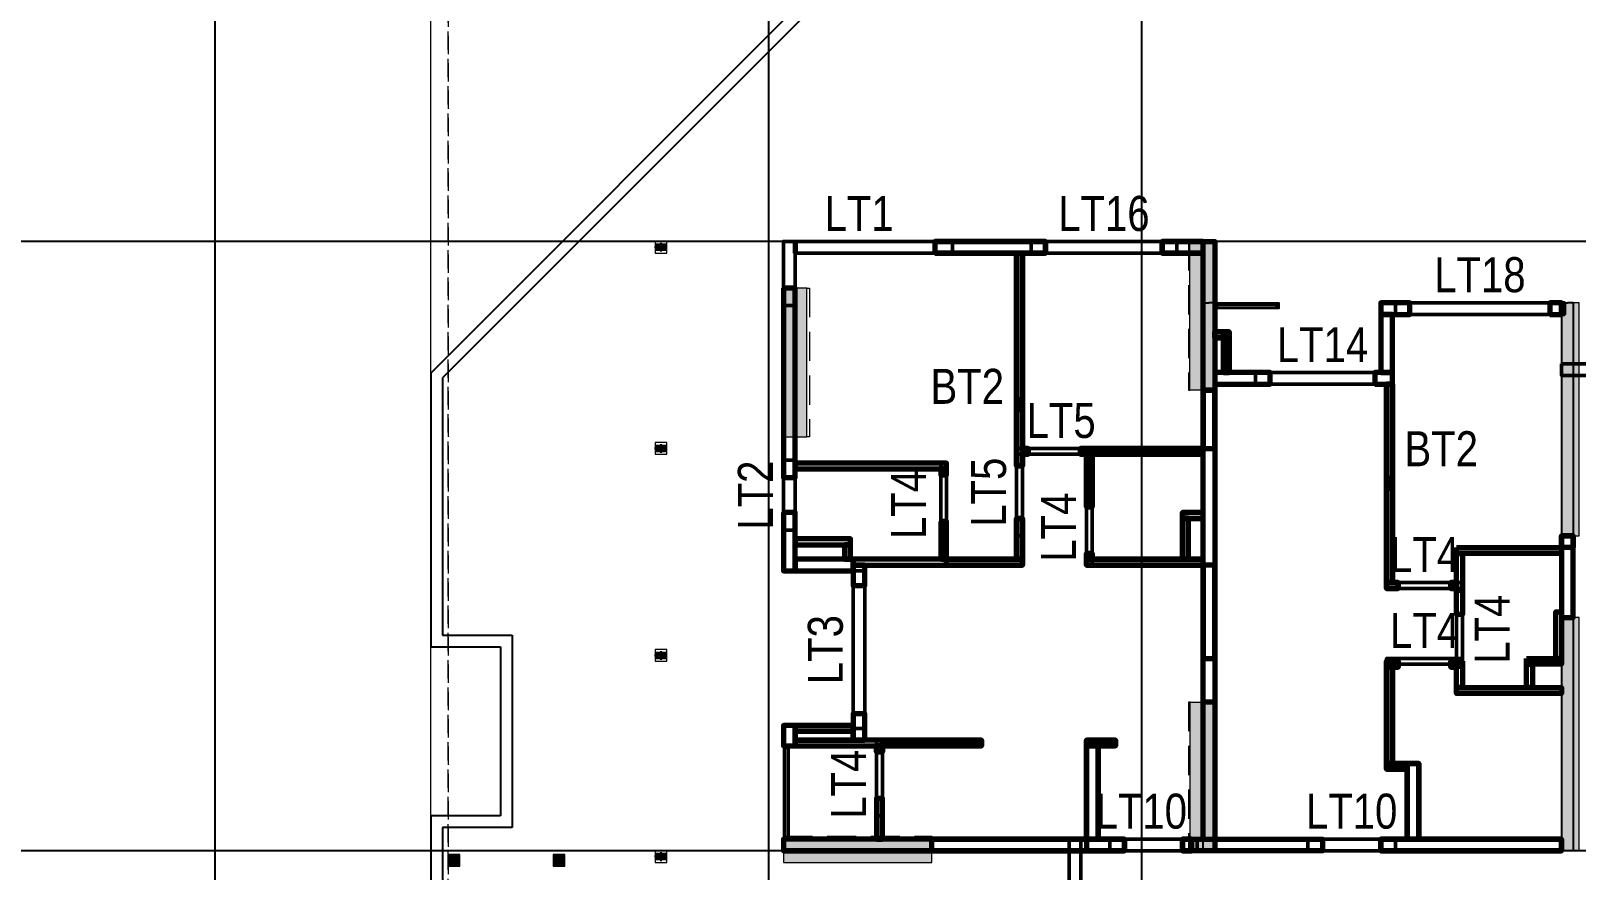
# Model space of a CAD drawing. Header units: millimetres. Extents: x -25197 to 555828, y -17247 to 174153.
# Drawn here: x 418827 to 445336, y 11920 to 26310 of the extents above; entities that cross this region are included whole.
import ezdxf
from ezdxf.enums import TextEntityAlignment as Align

# ---------------------------------------------------------------- set-up
doc = ezdxf.new("R2010")
doc.units = ezdxf.units.MM
doc.header["$LTSCALE"] = 250
for name, pattern in [('CHG_XX_Cot_Tang 1$0$CENTER', [20.2, 12.7, -2.5, 2.5, -2.5]), ('CHG_XX_Cot_Tang 1$0$CENTER2', [28.575, 19.05, -3.175, 3.175, -3.175]), ('CHG_XX_Cot_Tang 1$0$HIDDEN', [0.375, 0.25, -0.125]), ('CHG_XX_Cot_Tang 1$0$MB_Luoi truc$0$HTT Hidden 21', [3, 2, -1]), ('CHG_XX_Luoi truc$0$MB_Luoi truc$0$Center101', [13, 10, -1, 1, -1]), ('MB Can ho 1.5PN-type b$0$HIDDEN', [0.375, 0.25, -0.125]), ('MB Can ho 2PN goc$0$HIDDEN', [0.375, 0.25, -0.125])]:
    doc.linetypes.add(name, pattern=pattern)
for name, color, linetype in [("CHG_XX_Cot_Tang 1$0$'S_Concrete_Center_1", 8, 'CHG_XX_Cot_Tang 1$0$CENTER2'), ("CHG_XX_Cot_Tang 1$0$'S_Steel_ Bold", 8, 'Continuous'), ('CHG_XX_Cot_Tang 1$0$mb_cot tang 1-3$0$Concrete Line', 6, 'Continuous'), ('CHG_XX_Cot_Tang 1$0$Vach VH3', 3, 'Continuous'), ('CHG_XX_Luoi truc$0$Grid', 34, 'Continuous'), ('CHG_XX_Luoi truc$0$Grid Line', 8, 'CHG_XX_Luoi truc$0$MB_Luoi truc$0$Center101'), ('MB Can ho 1.5PN-type b$0$Brick Wall', 4, 'Continuous'), ('MB Can ho 2PN goc$0$Brick Wall', 4, 'Continuous'), ('mb_unitmix twc 1-20$0$Brick Wall', 4, 'Continuous'), ('TEXT', 21, 'Continuous')]:
    doc.layers.add(name, color=color, linetype=linetype)
for name, color, linetype, lineweight in [("CHG_XX_Cot_Tang 1$0$'S_Steel_Cont_2 Normal", 2, 'Continuous', 25), ("CHG_XX_Cot_Tang 1$0$'S_Steel_Cont_2 Normal_Plate", 150, 'Continuous', 15), ('CHG_XX_Cot_Tang 1$0$Cot thep', 51, 'Continuous', 15), ('CHG_XX_Cot_Tang 1$0$Net thay Tuong', 3, 'Continuous', 20), ('CHG_XX_Cot_Tang 1$0$NS-Pier', 150, 'Continuous', 9), ('CHG_XX_Cot_Tang 1$0$NS-Pier @ 1 VP1', 150, 'Continuous', 9), ('CHG_XX_Cot_Tang 1$0$NS-Pier @ 1 VP2', 150, 'Continuous', 9), ('CHG_XX_Cot_Tang 1$0$NS-Pier @ 1 VP3', 150, 'Continuous', 9), ('CHG_XX_Cot_Tang 1$0$NS-Pier @ 1 VPModel', 150, 'Continuous', 9), ('CHG_XX_Cot_Tang 1$0$NS-Pier @ 100', 150, 'Continuous', 9), ('CHG_XX_Cot_Tang 1$0$NS-Pier @ 150', 150, 'Continuous', 9), ('CHG_XX_Cot_Tang 1$0$NS-Pier @ 200', 150, 'Continuous', 9), ('CHG_XX_Cot_Tang 1$0$NS-Pier @ 350', 150, 'Continuous', 9), ('CHG_XX_Cot_Tang 1$0$S_Concrete_Cont_2 Normal', 2, 'Continuous', 13), ('CTHEP', 2, 'Continuous', 50), ('MB Can ho 1.5PN-type b$0$Wall Line', 4, 'Continuous', 70), ('MB Can ho 2PN goc$0$Wall Line', 4, 'Continuous', 70), ('mb tang 1 TWC$0$Net cat Tuong', 4, 'Continuous', 40), ('mb tang 1 TWC$0$Wall Line', 4, 'Continuous', 70), ('mb_unitmix twc 1-20$0$Wall Line', 4, 'Continuous', 70), ('Net cat Tuong', 4, 'Continuous', 9)]:
    doc.layers.add(name, color=color, linetype=linetype, lineweight=lineweight)
doc.styles.add('CHG_XX_Luoi truc$0$MB_Luoi truc$0$Grid A-F$0$VNI-HelveCB', font='VHELVCB_0.TTF')
doc.styles.add('TTP-HelCon', font='VHELVCN_0.TTF')

# ---------------------------------------------------------------- blocks, each defined once
blk = doc.blocks.new('*U2169')
at = {"layer": 'CHG_XX_Luoi truc$0$Grid Line'}
blk.add_line((0, 0), (0, 608), dxfattribs=at)
at = {"layer": 'CHG_XX_Luoi truc$0$Grid', "lineweight": -2, "style": 'CHG_XX_Luoi truc$0$MB_Luoi truc$0$Grid A-F$0$VNI-HelveCB'}
for tag, p in [('GRIDSUB', (0, 617)), ('GRID', (0, -9))]:
    blk.add_attdef(tag, text='', height=5, dxfattribs=at).set_placement(p, align=Align.MIDDLE)
blk = doc.blocks.new('*U2171')
at = {"layer": 'CHG_XX_Luoi truc$0$Grid Line'}
blk.add_line((0, 0), (0, 438), dxfattribs=at)
at = {"layer": 'CHG_XX_Luoi truc$0$Grid', "lineweight": -2, "style": 'CHG_XX_Luoi truc$0$MB_Luoi truc$0$Grid A-F$0$VNI-HelveCB'}
for tag, p in [('GRIDSUB', (0, 447)), ('GRID', (0, -9))]:
    blk.add_attdef(tag, text='', height=5, dxfattribs=at).set_placement(p, align=Align.MIDDLE)
blk = doc.blocks.new('CHG_XX_Luoi truc')
at = {"layer": 'CHG_XX_Luoi truc$0$Grid', "xscale": 300, "yscale": 300, "zscale": 300}
for p in [(28650, -12747), (38150, -12747), (44550, -12747)]:
    blk.add_blockref('*U2169', p, dxfattribs=at)
at = {"layer": 'CHG_XX_Luoi truc$0$Grid', "xscale": 300.0000000000013, "yscale": 300.0000000000013, "zscale": 300.0000000000013, "rotation": 90}
for p in [(110703, 22700), (110703, 12250)]:
    blk.add_blockref('*U2171', p, dxfattribs=at)
blk = doc.blocks.new('*U2323')
at = {"layer": 'CHG_XX_Cot_Tang 1$0$NS-Pier @ 1 VP1'}
h = blk.add_hatch(color=256, dxfattribs=at)
h.dxf.hatch_style = 1
h.paths.add_polyline_path([(400, 0), (0, 0), (0, -2550), (400, -2550)])
at = {"layer": 'CHG_XX_Cot_Tang 1$0$NS-Pier @ 1 VP2'}
h = blk.add_hatch(color=256, dxfattribs=at)
h.dxf.hatch_style = 1
h.paths.add_polyline_path([(400, 0), (0, 0), (0, -2550), (400, -2550)])
at = {"layer": 'CHG_XX_Cot_Tang 1$0$NS-Pier @ 1 VP3'}
h = blk.add_hatch(color=256, dxfattribs=at)
h.dxf.hatch_style = 1
h.paths.add_polyline_path([(400, 0), (0, 0), (0, -2550), (400, -2550)])
at = {"layer": 'CHG_XX_Cot_Tang 1$0$NS-Pier @ 1 VPModel'}
h = blk.add_hatch(color=256, dxfattribs=at)
h.dxf.hatch_style = 1
h.paths.add_polyline_path([(400, 0), (0, 0), (0, -2550), (400, -2550)])
at = {"layer": 'CHG_XX_Cot_Tang 1$0$NS-Pier @ 100'}
h = blk.add_hatch(color=256, dxfattribs=at)
h.dxf.hatch_style = 1
h.paths.add_polyline_path([(400, 0), (0, 0), (0, -2550), (400, -2550)])
at = {"layer": 'CHG_XX_Cot_Tang 1$0$NS-Pier @ 150'}
h = blk.add_hatch(color=256, dxfattribs=at)
h.dxf.hatch_style = 1
h.paths.add_polyline_path([(400, 0), (0, 0), (0, -2550), (400, -2550)])
at = {"layer": 'CHG_XX_Cot_Tang 1$0$NS-Pier @ 200'}
h = blk.add_hatch(color=256, dxfattribs=at)
h.dxf.hatch_style = 1
h.paths.add_polyline_path([(400, 0), (0, 0), (0, -2550), (400, -2550)])
at = {"layer": 'CHG_XX_Cot_Tang 1$0$NS-Pier @ 350'}
h = blk.add_hatch(color=256, dxfattribs=at)
h.dxf.hatch_style = 1
h.paths.add_polyline_path([(400, 0), (0, 0), (0, -2550), (400, -2550)])
blk = doc.blocks.new('CHG_XX_Cot_Tang 1$0$Block A_C450x2250')
at = {"layer": 'CHG_XX_Cot_Tang 1$0$NS-Pier', "color": 9, "linetype": 'CHG_XX_Cot_Tang 1$0$MB_Luoi truc$0$HTT Hidden 21'}
blk.add_lwpolyline([(0, 0), (-50, 0), (-50, -2550), (0, -2550)], dxfattribs=at)
at = {"layer": 'CHG_XX_Cot_Tang 1$0$NS-Pier'}
blk.add_lwpolyline([(400, -2550), (0, -2550), (0, 0), (400, 0)], close=True, dxfattribs=at)
blk.add_blockref('*U2323', (0, 0), dxfattribs=at)
blk = doc.blocks.new('CHG_XX_Cot_Tang 1$0$300x9400')
at = {"layer": 'CHG_XX_Cot_Tang 1$0$NS-Pier'}
h = blk.add_hatch(color=5, dxfattribs=at)
h.dxf.hatch_style = 1
h.paths.add_polyline_path([(0, -4000), (300, -4000), (300, 0), (0, 0)])
h.paths.add_polyline_path([(300, -5400), (0, -5400), (0, -9400), (300, -9400)])
for points in [[(300, 0), (0, 0), (0, -4000), (300, -4000)], [(300, -5400), (0, -5400), (0, -9400), (300, -9400)]]:
    blk.add_lwpolyline(points, close=True, dxfattribs=at)
blk = doc.blocks.new('*U2324')
at = {"layer": 'CHG_XX_Cot_Tang 1$0$NS-Pier @ 1 VP1'}
h = blk.add_hatch(color=256, dxfattribs=at)
h.dxf.hatch_style = 1
h.paths.add_polyline_path([(200, 0), (-200, 0), (-200, -2550), (200, -2550)])
at = {"layer": 'CHG_XX_Cot_Tang 1$0$NS-Pier @ 1 VP2'}
h = blk.add_hatch(color=256, dxfattribs=at)
h.dxf.hatch_style = 1
h.paths.add_polyline_path([(200, 0), (-200, 0), (-200, -2550), (200, -2550)])
at = {"layer": 'CHG_XX_Cot_Tang 1$0$NS-Pier @ 1 VP3'}
h = blk.add_hatch(color=256, dxfattribs=at)
h.dxf.hatch_style = 1
h.paths.add_polyline_path([(200, 0), (-200, 0), (-200, -2550), (200, -2550)])
at = {"layer": 'CHG_XX_Cot_Tang 1$0$NS-Pier @ 1 VPModel'}
h = blk.add_hatch(color=256, dxfattribs=at)
h.dxf.hatch_style = 1
h.paths.add_polyline_path([(200, 0), (-200, 0), (-200, -2550), (200, -2550)])
at = {"layer": 'CHG_XX_Cot_Tang 1$0$NS-Pier @ 100'}
h = blk.add_hatch(color=256, dxfattribs=at)
h.dxf.hatch_style = 1
h.paths.add_polyline_path([(200, 0), (-200, 0), (-200, -2550), (200, -2550)])
at = {"layer": 'CHG_XX_Cot_Tang 1$0$NS-Pier @ 150'}
h = blk.add_hatch(color=256, dxfattribs=at)
h.dxf.hatch_style = 1
h.paths.add_polyline_path([(200, 0), (-200, 0), (-200, -2550), (200, -2550)])
at = {"layer": 'CHG_XX_Cot_Tang 1$0$NS-Pier @ 200'}
h = blk.add_hatch(color=256, dxfattribs=at)
h.dxf.hatch_style = 1
h.paths.add_polyline_path([(200, 0), (-200, 0), (-200, -2550), (200, -2550)])
at = {"layer": 'CHG_XX_Cot_Tang 1$0$NS-Pier @ 350'}
h = blk.add_hatch(color=256, dxfattribs=at)
h.dxf.hatch_style = 1
h.paths.add_polyline_path([(200, 0), (-200, 0), (-200, -2550), (200, -2550)])
blk = doc.blocks.new('CHG_XX_Cot_Tang 1$0$400x2250_cen')
at = {"layer": 'CHG_XX_Cot_Tang 1$0$NS-Pier', "color": 9, "linetype": 'CHG_XX_Cot_Tang 1$0$MB_Luoi truc$0$HTT Hidden 21'}
for points in [[(-200, 0), (-225, 0), (-225, -2550), (-200, -2550)], [(200, 0), (225, 0), (225, -2550), (200, -2550)]]:
    blk.add_lwpolyline(points, dxfattribs=at)
at = {"layer": 'CHG_XX_Cot_Tang 1$0$NS-Pier'}
blk.add_lwpolyline([(200, -2550), (-200, -2550), (-200, 0), (200, 0)], close=True, dxfattribs=at)
blk.add_blockref('*U2324', (0, 0), dxfattribs=at)
blk = doc.blocks.new('*U2301')
at = {"layer": "CHG_XX_Cot_Tang 1$0$'S_Steel_ Bold", "linetype": 'CHG_XX_Cot_Tang 1$0$CENTER', "ltscale": 0.05}
for p, q in [((-13, 0), (13, 0)), ((0, 13), (0, -13))]:
    blk.add_line(p, q, dxfattribs=at)
at = {"layer": "CHG_XX_Cot_Tang 1$0$'S_Steel_ Bold", "color": 1}
blk.add_circle((0, 0), 7, dxfattribs=at)
blk = doc.blocks.new('CHG_XX_Cot_Tang 1$0$A$C42BB3C5E')
at = {"color": 8, "linetype": 'CHG_XX_Cot_Tang 1$0$MB_Luoi truc$0$HTT Hidden 21'}
blk.add_lwpolyline([(-75, -113), (125, -113), (125, 87), (-75, 87)], close=True, dxfattribs=at)
at = {"layer": "CHG_XX_Cot_Tang 1$0$'S_Concrete_Center_1"}
for p, q in [((25, 63), (25, -88)), ((125, -13), (-83, -13))]:
    blk.add_line(p, q, dxfattribs=at)
at = {"layer": "CHG_XX_Cot_Tang 1$0$'S_Steel_Cont_2 Normal"}
blk.add_lwpolyline([(-37, -15, 0.414214), (-43, -21), (-43, -50), (-50, -50), (-50, 25), (-43, 25), (-43, -4, 0.414214), (-37, -10), (87, -10, 0.414214), (93, -4), (93, 25), (100, 25), (100, -50), (93, -50), (93, -21, 0.414214), (87, -15)], format="xyb", close=True, dxfattribs=at)
at = {"layer": "CHG_XX_Cot_Tang 1$0$'S_Steel_Cont_2 Normal_Plate"}
blk.add_lwpolyline([(115, 45), (115, -70), (-65, -70), (-65, 45)], close=True, dxfattribs=at)
at = {"layer": "CHG_XX_Cot_Tang 1$0$'S_Steel_ Bold"}
for p in [(-10, 20), (60, 20)]:
    blk.add_blockref('*U2301', p, dxfattribs=at)
at = {"layer": "CHG_XX_Cot_Tang 1$0$'S_Steel_ Bold", "xscale": -1, "rotation": 180}
for p in [(-10, -45), (60, -45)]:
    blk.add_blockref('*U2301', p, dxfattribs=at)
blk = doc.blocks.new('CHG_XX_Cot_Tang 1$0$net pergola')
at = {"layer": 'CHG_XX_Cot_Tang 1$0$Net thay Tuong'}
for p in [(1857, -28887), (1857, -32337), (1857, -35887), (1857, -39337)]:
    blk.add_blockref('CHG_XX_Cot_Tang 1$0$A$C42BB3C5E', p, dxfattribs=at)
blk = doc.blocks.new('CHG_XX_Cot_Tang 1$0$cot thong gio')
at = {"layer": 'CHG_XX_Cot_Tang 1$0$S_Concrete_Cont_2 Normal', "color": 3, "ltscale": 0.8}
blk.add_lwpolyline([(-100, -70), (100, -70), (100, 130), (-100, 130)], close=True, dxfattribs=at)
blk.add_solid([(-100, 130), (-100, -70), (100, 130), (100, -70)], dxfattribs=at)
blk = doc.blocks.new('CHG_XX_Cot_Tang 1')
at = {"layer": 'CHG_XX_Cot_Tang 1$0$NS-Pier', "linetype": 'Continuous', "ltscale": 5}
blk.add_lwpolyline([(-300, 85450), (-10900, 85450), (-10900, 163400), (99639.2, 163400), (106050, 158254.3), (106050, -6022), (103575.5, -9000), (32350, -9000), (32350, 84050), (-300, 84050)], close=True, dxfattribs=at)
at = {"layer": 'CHG_XX_Cot_Tang 1$0$NS-Pier', "linetype": 'CHG_XX_Cot_Tang 1$0$HIDDEN', "ltscale": 5}
blk.add_lwpolyline([(32650, 84350), (0, 84350), (0, 85750), (-10600, 85750), (-10600, 163100), (99533.7, 163100), (105750, 158110.4), (105750, -5913.6), (103434.7, -8700), (32650, -8700), (32650, 84350), (32650, -8700), (103404.7, -8700)], dxfattribs=at)
at = {"layer": 'CHG_XX_Cot_Tang 1$0$Vach VH3'}
for p, q in [((39329, 27422.6), (32350, 20443.7)), ((39529, 27339.8), (32550, 20360.8)), ((32350, 20443.7), (32350, 15750)), ((32550, 20360.8), (32550, 15950)), ((32550, 15950), (33750, 15950)), ((33750, 15950), (33750, 12650)), ((32350, 15750), (33550, 15750)), ((33550, 15750), (33550, 12850)), ((33550, 12850), (32350, 12850)), ((32350, 12850), (32350, -2000)), ((32550, 12650), (32550, -1800)), ((33750, 12650), (32550, 12650))]:
    blk.add_line(p, q, dxfattribs=at)
at = {"layer": 'CHG_XX_Cot_Tang 1$0$Cot thep'}
blk.add_blockref('CHG_XX_Cot_Tang 1$0$net pergola', (34418.2, 51500), dxfattribs=at)
at = {"layer": 'CHG_XX_Cot_Tang 1$0$mb_cot tang 1-3$0$Concrete Line'}
blk.add_blockref('CHG_XX_Cot_Tang 1$0$300x9400', (51750, 21650), dxfattribs=at)
at = {"layer": 'CHG_XX_Cot_Tang 1$0$NS-Pier'}
blk.add_blockref('CHG_XX_Luoi truc', (0, 0), dxfattribs=at)
at = {"layer": 'CHG_XX_Cot_Tang 1$0$NS-Pier', "xscale": -1}
blk.add_blockref('CHG_XX_Cot_Tang 1$0$Block A_C450x2250', (38800, 21900), dxfattribs=at)
at = {"layer": 'CHG_XX_Cot_Tang 1$0$NS-Pier', "xscale": -1, "rotation": 90}
blk.add_blockref('CHG_XX_Cot_Tang 1$0$Block A_C450x2250', (38400, 12450), dxfattribs=at)
at = {"layer": 'CHG_XX_Cot_Tang 1$0$S_Concrete_Cont_2 Normal'}
for p in [(32750, 12059.6), (34550, 12059.2)]:
    blk.add_blockref('CHG_XX_Cot_Tang 1$0$cot thong gio', p, dxfattribs=at)
at = {"layer": 'CHG_XX_Cot_Tang 1$0$Vach VH3', "color": 8, "linetype": 'CHG_XX_Cot_Tang 1$0$MB_Luoi truc$0$HTT Hidden 21'}
for p in [(45575, 22700), (45577.5, 14800)]:
    blk.add_blockref('CHG_XX_Cot_Tang 1$0$400x2250_cen', p, dxfattribs=at)
blk = doc.blocks.new('*U1893')
at = {"color": 9}
blk.add_lwpolyline([(0, 50), (1600, 50), (1600, -50), (0, -50)], close=True, dxfattribs=at)
blk.add_lwpolyline([(0, 50), (1600, 50), (1600, -30), (0, -30)], close=True)
at = {"color": 151}
blk.add_lwpolyline([(1600, 10), (0, 10), (0, 50), (1600, 50)], close=True, dxfattribs=at)
at = {"color": 2}
for points in [[(0, 10), (40, 10), (40, -30), (0, -30)], [(1560, 10), (1600, 10), (1600, -30), (1560, -30)]]:
    blk.add_lwpolyline(points, close=True, dxfattribs=at)
at = {"color": 250, "linetype": 'MB Can ho 2PN goc$0$HIDDEN'}
for points in [[(0, 10), (40, -30)], [(0, -30), (40, 10)], [(1560, 10), (1600, -30)], [(1560, -30), (1600, 10)]]:
    blk.add_lwpolyline(points, dxfattribs=at)
blk = doc.blocks.new('*U1622')
at = {"layer": 'MB Can ho 2PN goc$0$Wall Line'}
blk.add_lwpolyline([(-2000, 0), (0, 0), (0, 100), (-2000, 100)], close=True, dxfattribs=at)
blk = doc.blocks.new('*U1632')
at = {"layer": 'MB Can ho 2PN goc$0$Wall Line'}
blk.add_lwpolyline([(-350, 0), (0, 0), (0, 100), (-350, 100)], close=True, dxfattribs=at)
blk = doc.blocks.new('*U1628')
at = {"layer": 'MB Can ho 2PN goc$0$Wall Line'}
blk.add_lwpolyline([(-2100, 0), (0, 0), (0, 100), (-2100, 100)], close=True, dxfattribs=at)
blk = doc.blocks.new('*U1949')
at = {"layer": 'MB Can ho 2PN goc$0$Wall Line'}
blk.add_lwpolyline([(-2900, 0), (0, 0), (0, 100), (-2900, 100)], close=True, dxfattribs=at)
blk = doc.blocks.new('*U1631')
at = {"layer": 'MB Can ho 2PN goc$0$Wall Line'}
blk.add_lwpolyline([(-2600, 0), (0, 0), (0, 100), (-2600, 100)], close=True, dxfattribs=at)
blk = doc.blocks.new('*U1950')
at = {"layer": 'MB Can ho 2PN goc$0$Wall Line'}
blk.add_lwpolyline([(-950, 0), (0, 0), (0, 100), (-950, 100)], close=True, dxfattribs=at)
blk = doc.blocks.new('*U1620')
at = {"layer": 'MB Can ho 2PN goc$0$Wall Line'}
blk.add_lwpolyline([(-1700, 0), (0, 0), (0, 100), (-1700, 100)], close=True, dxfattribs=at)
blk = doc.blocks.new('*U1629')
at = {"layer": 'MB Can ho 2PN goc$0$Wall Line'}
blk.add_lwpolyline([(-100, 0), (0, 0), (0, 100), (-100, 100)], close=True, dxfattribs=at)
blk = doc.blocks.new('*U1621')
at = {"layer": 'MB Can ho 2PN goc$0$Wall Line'}
blk.add_lwpolyline([(-500, 0), (0, 0), (0, 100), (-500, 100)], close=True, dxfattribs=at)
blk = doc.blocks.new('*U1617')
at = {"layer": 'MB Can ho 2PN goc$0$Wall Line'}
blk.add_lwpolyline([(0, 700), (0, 0), (100, 0), (100, 700)], close=True, dxfattribs=at)
blk = doc.blocks.new('*U1615')
at = {"layer": 'MB Can ho 2PN goc$0$Wall Line'}
blk.add_lwpolyline([(0, 100), (0, 0), (100, 0), (100, 100)], close=True, dxfattribs=at)
blk = doc.blocks.new('*U1616')
at = {"layer": 'MB Can ho 2PN goc$0$Wall Line'}
blk.add_lwpolyline([(0, 900), (0, 0), (100, 0), (100, 900)], close=True, dxfattribs=at)
blk = doc.blocks.new('*U1618')
at = {"layer": 'MB Can ho 2PN goc$0$Wall Line'}
blk.add_lwpolyline([(0, 3650), (0, 0), (100, 0), (100, 3650)], close=True, dxfattribs=at)
blk = doc.blocks.new('*U1630')
at = {"layer": 'MB Can ho 2PN goc$0$Wall Line'}
blk.add_lwpolyline([(0, 650), (0, 0), (100, 0), (100, 650)], close=True, dxfattribs=at)
blk = doc.blocks.new('*U1619')
at = {"layer": 'MB Can ho 2PN goc$0$Wall Line'}
blk.add_lwpolyline([(0, 250), (0, 0), (100, 0), (100, 250)], close=True, dxfattribs=at)
blk = doc.blocks.new('*U1947')
at = {"layer": 'MB Can ho 2PN goc$0$Wall Line'}
blk.add_lwpolyline([(0, 1600), (0, 0), (200, 0), (200, 1600)], close=True, dxfattribs=at)
blk = doc.blocks.new('*U1633')
at = {"layer": 'MB Can ho 2PN goc$0$Wall Line'}
blk.add_lwpolyline([(-1500, 0), (0, 0), (0, 100), (-1500, 100)], close=True, dxfattribs=at)
blk = doc.blocks.new('*U1634')
at = {"layer": 'MB Can ho 2PN goc$0$Wall Line'}
blk.add_lwpolyline([(-1000, 0), (0, 0), (0, 100), (-1000, 100)], close=True, dxfattribs=at)
blk = doc.blocks.new('*U1635')
at = {"layer": 'MB Can ho 2PN goc$0$Wall Line'}
blk.add_lwpolyline([(-1000, 0), (0, 0), (0, 200), (-1000, 200)], close=True, dxfattribs=at)
blk = doc.blocks.new('*U1636')
at = {"layer": 'MB Can ho 2PN goc$0$Wall Line'}
blk.add_lwpolyline([(-1900, 0), (0, 0), (0, 200), (-1900, 200)], close=True, dxfattribs=at)
blk = doc.blocks.new('*U1623')
at = {"layer": 'MB Can ho 2PN goc$0$Wall Line'}
blk.add_lwpolyline([(-700, 0), (0, 0), (0, 200), (-700, 200)], close=True, dxfattribs=at)
blk = doc.blocks.new('*U1624')
at = {"layer": 'MB Can ho 2PN goc$0$Wall Line'}
blk.add_lwpolyline([(0, 3250), (0, 0), (200, 0), (200, 3250)], close=True, dxfattribs=at)
blk = doc.blocks.new('*U1625')
at = {"layer": 'MB Can ho 2PN goc$0$Wall Line'}
blk.add_lwpolyline([(0, 1000), (0, 0), (200, 0), (200, 1000)], close=True, dxfattribs=at)
blk = doc.blocks.new('*U1626')
at = {"layer": 'MB Can ho 2PN goc$0$Wall Line'}
blk.add_lwpolyline([(0, 350), (0, 0), (200, 0), (200, 350)], close=True, dxfattribs=at)
blk = doc.blocks.new('*U1627')
at = {"layer": 'MB Can ho 2PN goc$0$Wall Line'}
blk.add_lwpolyline([(0, 450), (0, 0), (200, 0), (200, 450)], close=True, dxfattribs=at)
blk = doc.blocks.new('*U1945')
at = {"layer": 'MB Can ho 2PN goc$0$Wall Line'}
blk.add_lwpolyline([(-1300, 0), (0, 0), (0, 100), (-1300, 100)], close=True, dxfattribs=at)
blk = doc.blocks.new('*U1946')
at = {"color": 9}
blk.add_lwpolyline([(0, 50), (1100, 50), (1100, -50), (0, -50)], close=True, dxfattribs=at)
blk.add_lwpolyline([(0, 50), (1100, 50), (1100, -30), (0, -30)], close=True)
at = {"color": 151}
blk.add_lwpolyline([(1100, 10), (0, 10), (0, 50), (1100, 50)], close=True, dxfattribs=at)
at = {"color": 2}
for points in [[(0, 10), (40, 10), (40, -30), (0, -30)], [(1060, 10), (1100, 10), (1100, -30), (1060, -30)]]:
    blk.add_lwpolyline(points, close=True, dxfattribs=at)
at = {"color": 250, "linetype": 'MB Can ho 1.5PN-type b$0$HIDDEN'}
for points in [[(0, 10), (40, -30)], [(0, -30), (40, 10)], [(1060, 10), (1100, -30)], [(1060, -30), (1100, 10)]]:
    blk.add_lwpolyline(points, dxfattribs=at)
blk = doc.blocks.new('*U1801')
at = {"layer": 'MB Can ho 1.5PN-type b$0$Wall Line'}
blk.add_lwpolyline([(0, 100), (0, 0), (100, 0), (100, 100)], close=True, dxfattribs=at)
blk = doc.blocks.new('*U1791')
at = {"layer": 'MB Can ho 1.5PN-type b$0$Wall Line'}
blk.add_lwpolyline([(0, 200), (0, 0), (100, 0), (100, 200)], close=True, dxfattribs=at)
blk = doc.blocks.new('*U1792')
at = {"layer": 'MB Can ho 1.5PN-type b$0$Wall Line'}
blk.add_lwpolyline([(0, 200), (0, 0), (200, 0), (200, 200)], close=True, dxfattribs=at)
blk = doc.blocks.new('*U1793')
at = {"layer": 'MB Can ho 1.5PN-type b$0$Wall Line'}
blk.add_lwpolyline([(0, 500), (0, 0), (200, 0), (200, 500)], close=True, dxfattribs=at)
blk = doc.blocks.new('*U1805')
at = {"layer": 'MB Can ho 1.5PN-type b$0$Wall Line'}
blk.add_lwpolyline([(0, 300), (0, 0), (200, 0), (200, 300)], close=True, dxfattribs=at)
blk = doc.blocks.new('*U1794')
at = {"layer": 'MB Can ho 1.5PN-type b$0$Wall Line'}
blk.add_lwpolyline([(0, 950), (0, 0), (200, 0), (200, 950)], close=True, dxfattribs=at)
blk = doc.blocks.new('*U1941')
at = {"layer": 'MB Can ho 1.5PN-type b$0$Wall Line'}
blk.add_lwpolyline([(1650, 0), (0, 0), (0, -100), (1650, -100)], close=True, dxfattribs=at)
blk = doc.blocks.new('*U1795')
at = {"layer": 'MB Can ho 1.5PN-type b$0$Wall Line'}
blk.add_lwpolyline([(0, 350), (0, 0), (100, 0), (100, 350)], close=True, dxfattribs=at)
blk = doc.blocks.new('*U1796')
at = {"layer": 'MB Can ho 1.5PN-type b$0$Wall Line'}
blk.add_lwpolyline([(1300, 0), (0, 0), (0, -200), (1300, -200)], close=True, dxfattribs=at)
blk = doc.blocks.new('*U1797')
at = {"layer": 'MB Can ho 1.5PN-type b$0$Wall Line'}
blk.add_lwpolyline([(3400, 0), (0, 0), (0, -100), (3400, -100)], close=True, dxfattribs=at)
blk = doc.blocks.new('*U1798')
at = {"layer": 'MB Can ho 1.5PN-type b$0$Wall Line'}
blk.add_lwpolyline([(1000, 0), (0, 0), (0, -200), (1000, -200)], close=True, dxfattribs=at)
blk = doc.blocks.new('*U1803')
at = {"layer": 'MB Can ho 1.5PN-type b$0$Wall Line'}
blk.add_lwpolyline([(0, 150), (0, 0), (100, 0), (100, 150)], close=True, dxfattribs=at)
blk = doc.blocks.new('*U1804')
at = {"layer": 'MB Can ho 1.5PN-type b$0$Wall Line'}
blk.add_lwpolyline([(700, 0), (0, 0), (0, -100), (700, -100)], close=True, dxfattribs=at)
blk = doc.blocks.new('*U1943')
at = {"layer": 'MB Can ho 1.5PN-type b$0$Wall Line'}
blk.add_lwpolyline([(800, 0), (0, 0), (0, -100), (800, -100)], close=True, dxfattribs=at)
blk = doc.blocks.new('*U1802')
at = {"layer": 'MB Can ho 1.5PN-type b$0$Wall Line'}
blk.add_lwpolyline([(0, 600), (0, 0), (100, 0), (100, 600)], close=True, dxfattribs=at)
blk = doc.blocks.new('*U1800')
at = {"layer": 'MB Can ho 1.5PN-type b$0$Wall Line'}
blk.add_lwpolyline([(400, 0), (0, 0), (0, -100), (400, -100)], close=True, dxfattribs=at)
blk = doc.blocks.new('*U1799')
at = {"layer": 'MB Can ho 1.5PN-type b$0$Wall Line'}
blk.add_lwpolyline([(0, 1800), (0, 0), (100, 0), (100, 1800)], close=True, dxfattribs=at)
blk = doc.blocks.new('*U1944')
at = {"layer": 'MB Can ho 1.5PN-type b$0$Wall Line'}
blk.add_lwpolyline([(450, 0), (0, 0), (0, -100), (450, -100)], close=True, dxfattribs=at)
blk = doc.blocks.new('*U1942')
at = {"layer": 'MB Can ho 1.5PN-type b$0$Wall Line'}
blk.add_lwpolyline([(1050, 0), (0, 0), (0, -100), (1050, -100)], close=True, dxfattribs=at)
blk = doc.blocks.new('*U1676')
at = {"layer": 'mb_unitmix twc 1-20$0$Wall Line'}
blk.add_lwpolyline([(-5350, 0), (0, 0), (0, 200), (-5350, 200)], close=True, dxfattribs=at)
blk = doc.blocks.new('*U1665')
at = {"layer": 'mb_unitmix twc 1-20$0$Wall Line'}
blk.add_lwpolyline([(0, -3300), (0, 0), (-200, 0), (-200, -3300)], close=True, dxfattribs=at)
blk = doc.blocks.new('*U1678')
at = {"layer": 'mb_unitmix twc 1-20$0$Wall Line'}
blk.add_lwpolyline([(0, -2400), (0, 0), (-200, 0), (-200, -2400)], close=True, dxfattribs=at)
blk = doc.blocks.new('*U1683')
at = {"layer": 'mb_unitmix twc 1-20$0$Wall Line'}
blk.add_lwpolyline([(0, -3100), (0, 0), (-200, 0), (-200, -3100)], close=True, dxfattribs=at)
blk = doc.blocks.new('*U2041')
at = {"layer": 'mb_unitmix twc 1-20$0$Wall Line'}
blk.add_lwpolyline([(-1000, 0), (0, 0), (0, 200), (-1000, 200)], close=True, dxfattribs=at)
blk = doc.blocks.new('*U2042')
at = {"layer": 'mb_unitmix twc 1-20$0$Wall Line'}
blk.add_lwpolyline([(-1600, 0), (0, 0), (0, 200), (-1600, 200)], close=True, dxfattribs=at)
blk = doc.blocks.new('*U2043')
at = {"layer": 'mb_unitmix twc 1-20$0$Wall Line'}
blk.add_lwpolyline([(0, -650), (0, 0), (-200, 0), (-200, -650)], close=True, dxfattribs=at)
blk = doc.blocks.new('*U2044')
at = {"layer": 'mb_unitmix twc 1-20$0$Wall Line'}
blk.add_lwpolyline([(0, -155), (0, 0), (-200, 0), (-200, -155)], close=True, dxfattribs=at)
blk = doc.blocks.new('*U2004')
at = {"layer": 'mb tang 1 TWC$0$Wall Line'}
blk.add_lwpolyline([(200, 0), (0, 0), (0, -200), (200, -200)], close=True, dxfattribs=at)
blk = doc.blocks.new('*U1995')
at = {"layer": 'mb tang 1 TWC$0$Wall Line'}
blk.add_lwpolyline([(1400, 0), (0, 0), (0, -200), (1400, -200)], close=True, dxfattribs=at)

msp = doc.modelspace()

# ---------------------------------------------------------------- linework, layer by layer
at = {"layer": 'CTHEP'}
for points in [[(434636.05606, 22499.99999), (431936.05606, 22500), (431936.05606, 21600), (431736.05606, 21599.99999), (431736.05606, 22699.99999), (434636.05606, 22699.99999)], [(435986.05606, 22699.99999), (438486.05606, 22699.99999), (438486.05606, 22499.99998), (435986.05606, 22499.99998)], [(442236.05606, 21649.99999), (445136.05606, 21649.99999), (445136.05606, 21449.99997), (442236.05606, 21449.99997)], [(439836.05606, 20450), (442186.05606, 20449.99999), (442186.05606, 20249.99997), (439836.05606, 20249.99997)], [(445086.05606, 20599.99997), (448286.05606, 20599.99997), (448286.05606, 20400.00733), (445086.05606, 20400.00733)], [(435736.05606, 19799.99999), (435836.05606, 19799.99999), (435836.05606, 19999.99999), (435736.05606, 19999.99999)], [(437136.05604, 19050.00001), (435736.05606, 19050.00001), (435736.05606, 19150.00001), (437136.05604, 19150.00001)], [(431936.05606, 18949.99998), (431936.05606, 17749.99996), (431736.05606, 17749.99996), (431736.05606, 18949.99998)], [(434536.05606, 17599.99999), (434436.05606, 17599.99999), (434436.05606, 18899.99999), (434536.05606, 18899.99999)], [(435836.05606, 17650.00001), (435736.05606, 17650.00001), (435736.05606, 19050.00001), (435836.05606, 19050.00001)], [(442086.05606, 18449.99998), (442186.05606, 18449.99998), (442186.05606, 18649.99998), (442086.05606, 18649.99998)], [(436936.05606, 17150.00001), (437036.05606, 17150.00001), (437036.05606, 18450.00001), (436936.05606, 18450.00001)], [(433136.05606, 14349.99999), (432936.05606, 14349.99999), (432936.05606, 17049.99999), (433136.05606, 17049.99999)], [(442086.05606, 16749.99999), (442086.05606, 16849.99999), (443386.05606, 16849.99999), (443386.05606, 16749.99999)], [(443286.05605, 15399.99999), (443386.05605, 15399.99999), (443386.05605, 16699.99999), (443286.05605, 16699.99999)], [(442086.05606, 15449.99983), (442086.05606, 15549.99983), (443386.05606, 15549.99983), (443386.05606, 15449.99983)], [(433336.05606, 14149.99999), (433436.05606, 14149.99999), (433436.05606, 12849.99999), (433336.05606, 12849.99999)], [(436637.60145, 12449.99999), (436837.60147, 12449.99999), (436837.60147, 10249.99999), (436637.60145, 10249.99999)], [(437336.05606, 12450), (437336.05606, 12250), (438836.05606, 12250), (438836.05606, 12450)], [(440736.05606, 12449.99999), (440736.05606, 12249.99999), (442236.05606, 12249.99999), (442236.05606, 12449.99999)]]:
    msp.add_lwpolyline(points, close=True, dxfattribs=at)
for points in [[(435736.05606, 19999.99999), (435836.05606, 19999.99999), (435736.05606, 19799.99999), (435836.05606, 19799.99999)], [(442086.05606, 18649.99998), (442186.05606, 18649.99998), (442086.05606, 18449.99998), (442186.05606, 18449.99998)]]:
    msp.add_solid(points, dxfattribs=at)
at = {"layer": 'MB Can ho 1.5PN-type b$0$Brick Wall'}
for p, q in [((438936.05606, 12250), (438936.05606, 21650.00001)), ((438936.05606, 21650.00001), (439036.05606, 21650.00001)), ((439136.05606, 21650.00001), (439036.05606, 21650.00001)), ((439136.05606, 12450), (439136.05606, 21650.00001)), ((445086.05606, 21650), (445186.05606, 21650)), ((445086.05606, 21650), (445086.05606, 12450)), ((445286.05606, 21650), (445186.05606, 21650)), ((445286.05606, 21650), (445286.05606, 12250)), ((440986.05606, 12250), (438936.05606, 12250)), ((440986.05606, 12450), (439136.05606, 12450)), ((440986.05606, 12450), (440986.05606, 12350)), ((440986.05606, 12250), (440986.05606, 12350)), ((445086.05606, 12450), (441986.05606, 12450)), ((441986.05606, 12450), (441986.05606, 12350)), ((441986.05606, 12250), (441986.05606, 12350)), ((445286.05606, 12250), (441986.05606, 12250))]:
    msp.add_line(p, q, dxfattribs=at)
at = {"layer": 'MB Can ho 2PN goc$0$Brick Wall', "color": 6}
for p, q in [((434536.05606, 18699.99998), (434515.99829, 18699.99998)), ((432836.05605, 17600.00017), (431936.05605, 17600.00016)), ((432736.05606, 17500.00017), (431936.05606, 17500.00016)), ((434436.05606, 17250), (432836.05606, 17250)), ((435736.05606, 17250), (434536.05606, 17250)), ((432936.05606, 16800), (432936.05606, 17050)), ((433136.05606, 16800), (433136.05606, 17150)), ((432936.05606, 16800), (433136.05606, 16800))]:
    msp.add_line(p, q, dxfattribs=at)
at = {"layer": 'MB Can ho 2PN goc$0$Wall Line'}
for p, q in [((431936.05606, 22700), (431936.05606, 22500)), ((434336.05606, 22700), (434336.05606, 22500)), ((438586.05606, 17249.99999), (438586.05606, 18050)), ((438586.05606, 18050), (438936.05606, 18050)), ((438686.05606, 17249.99999), (438686.05606, 17950)), ((438686.05606, 17950), (438936.05606, 17950))]:
    msp.add_line(p, q, dxfattribs=at)
for points in [[(434336.05606, 22700), (436236.05606, 22700), (436236.05606, 22500), (435836.05606, 22500), (435836.05606, 19150), (435936.05606, 19150), (435936.05606, 19050), (435836.05606, 19050), (435836.05606, 18850), (435736.05606, 18850), (435736.05606, 22500), (434336.05606, 22500)], [(438936.05606, 18050), (438936.05606, 19050), (437036.05606, 19050), (437036.05606, 18150), (436936.05606, 18150), (436936.05606, 19050), (436836.05606, 19050), (436836.05606, 19150), (438936.05606, 19150), (438936.05606, 19750), (438936.05606, 19750), (438936.05606, 22500), (438236.05606, 22500), (438236.05606, 22700), (439136.05606, 22700), (439136.05606, 12250), (438586.05606, 12250), (438586.05606, 12450), (438936.05606, 12450), (438936.05606, 17150), (436936.05606, 17150), (436936.05606, 17350), (437036.05606, 17350), (437036.05606, 17250), (438586.05606, 17250)], [(438686.05606, 17250), (438936.05606, 17250), (438936.05606, 17950.00006)]]:
    msp.add_lwpolyline(points, dxfattribs=at)
for points in [[(435136.05606, 14050), (435136.05606, 14150), (433136.05606, 14150), (433136.05606, 14600), (432936.05606, 14600), (432936.05606, 14400), (431736.05606, 14400), (431736.05606, 14050), (433336.05606, 14050), (433336.05606, 13950), (433436.05606, 13950), (433436.05606, 14050)], [(437586.05606, 12250), (437586.05606, 12450), (437136.05606, 12450), (437136.05606, 14050), (437436.05606, 14050), (437436.05606, 14150), (436936.05606, 14150), (436936.05606, 12450), (433436.05606, 12450), (433436.05606, 13150), (433336.05606, 13150), (433336.05606, 12450), (431736.05606, 12450), (431736.05606, 12250)], [(432936.05606, 14150), (432936.05606, 14300), (431936.05606, 14300), (431936.05606, 14150)]]:
    msp.add_lwpolyline(points, close=True, dxfattribs=at)
at = {"layer": 'mb tang 1 TWC$0$Wall Line'}
msp.add_lwpolyline([(437586.05606, 12250), (431736.05606, 12250)], dxfattribs=at)

# ---------------------------------------------------------------- block references
at = {"layer": 'MB Can ho 1.5PN-type b$0$Brick Wall'}
msp.add_blockref('*U1946', (439136.05606, 21600.00001), dxfattribs=at)
at = {"layer": 'MB Can ho 1.5PN-type b$0$Brick Wall', "rotation": 90.00000000000001}
for name, p in [('*U1793', (442486.05606, 21450)), ('*U1792', (445086.05606, 21450)), ('*U1798', (441986.05606, 20450)), ('*U1803', (439286.05606, 21050)), ('*U1804', (439286.05606, 20450)), ('*U1794', (440086.05606, 20250)), ('*U1805', (442186.05606, 20250)), ('*U1797', (442086.05606, 16850)), ('*U1791', (442286.05606, 16750)), ('*U1801', (443286.05606, 16750)), ('*U1791', (442286.05605, 15400)), ('*U1941', (442086.05606, 13750)), ('*U1801', (443286.05606, 15400)), ('*U1795', (442436.05605, 13650)), ('*U1796', (442436.05606, 12450))]:
    msp.add_blockref(name, p, dxfattribs=at)
at = {"layer": 'MB Can ho 1.5PN-type b$0$Brick Wall', "xscale": -1}
for name, p, rotation in [('*U1803', (439286.05606, 21150), 90), ('*U1804', (439386.05606, 20450), 270), ('*U1797', (442186.05606, 16850), 270), ('*U1799', (445086.05606, 17450), 90), ('*U1942', (443386.05606, 16300), 270), ('*U1791', (442286.05606, 16850), 90), ('*U1801', (443286.05606, 16850.00013), 90), ('*U1943', (445086.05606, 15550), 270), ('*U1791', (442286.05605, 15500), 90), ('*U1941', (442186.05606, 13750), 270), ('*U1801', (443286.05606, 15500), 90), ('*U1944', (443386.05606, 15050), 270), ('*U1802', (445086.05606, 15550), 90), ('*U1800', (444586.05606, 15050), 270), ('*U1799', (445086.05606, 15050), 90), ('*U1795', (442436.05605, 13750), 90), ('*U1796', (442636.05606, 12450), 270)]:
    msp.add_blockref(name, p, dxfattribs=dict(at, rotation=rotation))
at = {"layer": 'MB Can ho 2PN goc$0$Brick Wall'}
for name, p in [('*U1636', (436236.05606, 22500)), ('*U1623', (438936.05606, 22500)), ('*U1618', (435736.05606, 18850)), ('*U1624', (431736.05606, 18650)), ('*U1629', (435936.05606, 19050)), ('*U1628', (438936.05606, 19050)), ('*U1631', (434536.05606, 18800)), ('*U1616', (436936.05606, 18150)), ('*U1615', (434436.05606, 18700)), ('*U1625', (431736.05606, 17050)), ('*U1632', (438936.05606, 17950)), ('*U1630', (434436.05606, 17250)), ('*U1617', (435736.05606, 17250)), ('*U1617', (438586.05606, 17250)), ('*U1950', (432886.05606, 17500)), ('*U1619', (432786.05606, 17250)), ('*U1635', (432936.05606, 17050)), ('*U1949', (435836.05606, 17150)), ('*U1615', (436936.05606, 17250)), ('*U1622', (438936.05606, 17150)), ('*U1626', (432936.05606, 16800)), ('*U1627', (432936.05606, 14150)), ('*U1626', (431736.05606, 14050)), ('*U1634', (432936.05606, 14300)), ('*U1633', (433436.05606, 14050)), ('*U1615', (433336.05606, 13950)), ('*U1620', (435136.05606, 14050)), ('*U1621', (437436.05606, 14050)), ('*U1947', (436936.05606, 12450)), ('*U1617', (433336.05606, 12450))]:
    msp.add_blockref(name, p, dxfattribs=at)
at = {"layer": 'MB Can ho 2PN goc$0$Brick Wall', "xscale": -1}
for name, p in [('*U1618', (435836.05606, 18850)), ('*U1617', (435836.05606, 17250)), ('*U1615', (433436.05606, 13950)), ('*U1947', (437136.05606, 12450))]:
    msp.add_blockref(name, p, dxfattribs=at)
for name, p, rotation in [('*U1629', (435936.05606, 19150), 180), ('*U1629', (436936.05606, 19150), 180), ('*U1945', (435836.05606, 17250), 180), ('*U1893', (431786.05606, 14050), 89.99999999999993), ('*U1620', (435136.05606, 14150), 180), ('*U1621', (437436.05606, 14150), 180)]:
    msp.add_blockref(name, p, dxfattribs=dict(at, rotation=rotation))
at = {"layer": 'mb tang 1 TWC$0$Net cat Tuong', "xscale": -1, "rotation": 270}
msp.add_blockref('*U2004', (445286.05606, 17450), dxfattribs=at)
at = {"layer": 'mb tang 1 TWC$0$Net cat Tuong', "rotation": 90}
msp.add_blockref('*U1995', (445086.05606, 16250), dxfattribs=at)
at = {"layer": 'mb_unitmix twc 1-20$0$Brick Wall', "xscale": -1, "rotation": 270}
for name, p in [('*U1676', (438936.05606, 20150)), ('*U1665', (437586.05606, 12450)), ('*U1678', (440986.05605, 12450)), ('*U1683', (445086.05606, 12450))]:
    msp.add_blockref(name, p, dxfattribs=at)
at = {"layer": 'mb_unitmix twc 1-20$0$Brick Wall'}
for name, p, rotation in [('*U2041', (439136.05606, 20150), 90), ('*U2042', (439136.05606, 17150), 90), ('*U2043', (437586.05606, 12250), 270), ('*U2044', (438741.05605, 12250), 270), ('*U1683', (445086.05606, 12250), 270)]:
    msp.add_blockref(name, p, dxfattribs=dict(at, rotation=rotation))
at = {"layer": 'Net cat Tuong'}
for name in ['CHG_XX_Luoi truc', 'CHG_XX_Cot_Tang 1', 'CHG_XX_Cot_Tang 1']:
    msp.add_blockref(name, (393336.05606, 0), dxfattribs=at)

# ---------------------------------------------------------------- texts
at = {"layer": 'TEXT', "style": 'TTP-HelCon'}
for s, p in [('LT1', (433036.05606, 22699.99999)), ('LT16', (437236.05606, 22699.99999)), ('LT18', (443686.05606, 21649.99999)), ('LT14', (440986.05606, 20449.99999)), ('BT2', (434891.32292, 19735.28989)), ('LT5', (436501.99051, 19150.00001)), ('BT2', (443022.56157, 18665.08188)), ('LT4', (442736.05606, 16849.99999)), ('LT4', (442736.05606, 15549.99983)), ('LT10', (437877.00494, 12450)), ('LT10', (441486.05606, 12449.99999))]:
    msp.add_text(s, height=600, dxfattribs=at).set_placement(p, align=Align.BOTTOM_CENTER)
for s, p in [('LT2', (431736.05606, 18349.99998)), ('LT5', (435736.05606, 18399.99999)), ('LT4', (434363.07958, 18187.5619)), ('LT4', (436936.05606, 17800.00001)), ('LT4', (444376.50803, 16049.99999)), ('LT3', (432936.05606, 15699.99999)), ('LT4', (433336.05606, 13391.64827))]:
    msp.add_text(s, height=600, rotation=90, dxfattribs=at).set_placement(p, align=Align.BOTTOM_CENTER)

doc.saveas('drawing.dxf')
